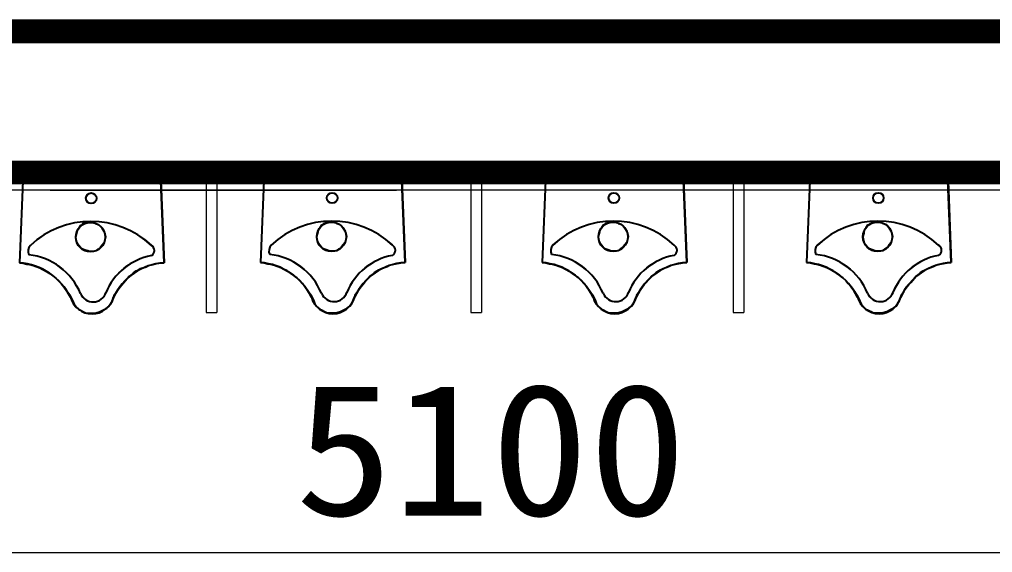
# Model space of a CAD drawing. Extents: x -307567 to 704339, y -10277 to 165507.
# Drawn here: x -27266 to -24505, y 34553 to 36064 of the extents above; entities that cross this region are included whole.
import ezdxf
from ezdxf.enums import TextEntityAlignment as Align

# ---------------------------------------------------------------- set-up
doc = ezdxf.new("R2010")
doc.units = 0
doc.header["$MEASUREMENT"] = 0
doc.layers.add('中文', color=4, linetype='CONTINUOUS')
doc.layers.add('我的', color=255, linetype='CONTINUOUS', lineweight=0)
doc.styles.get("Standard").update_dxf_attribs({"font": 'txt', "height": 3})

msp = doc.modelspace()

# ---------------------------------------------------------------- linework, layer by layer
at = {"layer": '中文', "color": 0}
for p, q in [((-27255.36374, 35629.13288), (-27265.3613, 35374.13334)), ((-27256.60886, 35630.68241), (-26865.09275, 35630.68241)), ((-27255.36374, 35629.13288), (-26865.3491, 35629.13288)), ((-26855.35154, 35374.13334), (-26865.3491, 35629.13288)), ((-26865.09275, 35630.68241), (-26855.35154, 35374.13334)), ((-26571.79441, 35629.95914), (-26581.79197, 35374.9596)), ((-26573.07615, 35631.51096), (-26181.56003, 35631.51096)), ((-26571.79441, 35629.95914), (-26181.81638, 35629.95914)), ((-26171.81882, 35374.9596), (-26181.81638, 35629.95914)), ((-26181.56003, 35631.51096), (-26171.81882, 35374.9596)), ((-25772.79538, 35629.95914), (-25782.79294, 35374.9596)), ((-25774.07712, 35631.51096), (-25382.52439, 35631.51096)), ((-25772.79538, 35629.95914), (-25382.78074, 35629.95914)), ((-25372.78318, 35374.9596), (-25382.78074, 35629.95914)), ((-25382.52439, 35631.51096), (-25372.78318, 35374.9596)), ((-25022.53904, 35629.95914), (-25032.5366, 35374.9596)), ((-25023.82078, 35631.51096), (-24632.26804, 35631.51096)), ((-25022.53904, 35629.95914), (-24632.56101, 35629.95914)), ((-24622.52683, 35374.9596), (-24632.56101, 35629.95914)), ((-24632.26804, 35631.51096), (-24622.52683, 35374.9596)), ((-27100.82273, 35466.56498), (-27096.24509, 35473.10413)), ((-27096.24509, 35473.10413), (-27091.7407, 35480.70301)), ((-27091.7407, 35480.70301), (-27087.19968, 35482.89341)), ((-27087.19968, 35482.89341), (-27084.48972, 35486.18473)), ((-27084.48972, 35486.18473), (-27079.03318, 35487.24445)), ((-27079.03318, 35487.24445), (-27074.52878, 35487.24445)), ((-27074.52878, 35487.24445), (-27072.69773, 35488.33393)), ((-27072.69773, 35488.33393), (-27069.07224, 35488.33393)), ((-27069.07224, 35488.33393), (-27067.24119, 35489.43485)), ((-27067.24119, 35489.43485), (-27062.70017, 35488.33393)), ((-27062.70017, 35488.33393), (-27054.53367, 35488.33393)), ((-27054.53367, 35488.33393), (-27049.07712, 35485.09525)), ((-27049.07712, 35485.09525), (-27041.82615, 35482.89341)), ((-27041.82615, 35482.89341), (-27036.3696, 35478.55381)), ((-27036.3696, 35478.55381), (-27031.79197, 35473.10413)), ((-27031.79197, 35473.10413), (-27026.37204, 35464.37229)), ((-26417.25339, 35467.39124), (-26412.71238, 35473.9304)), ((-26412.71238, 35473.9304), (-26408.17136, 35481.52927)), ((-26408.17136, 35481.52927), (-26403.66697, 35483.72196)), ((-26403.66697, 35483.72196), (-26400.95701, 35487.00871)), ((-26400.95701, 35487.00871), (-26395.50046, 35488.07072)), ((-26395.50046, 35488.07072), (-26390.95945, 35488.07072)), ((-26390.95945, 35488.07072), (-26389.12839, 35489.16019)), ((-26389.12839, 35489.16019), (-26385.5029, 35489.16019)), ((-26385.5029, 35489.16019), (-26383.67185, 35490.25883)), ((-26383.67185, 35490.25883), (-26379.13083, 35489.16019)), ((-26379.13083, 35489.16019), (-26371.00095, 35489.16019)), ((-26371.00095, 35489.16019), (-26365.54441, 35485.91923)), ((-26365.54441, 35485.91923), (-26358.25681, 35483.72196)), ((-26358.25681, 35483.72196), (-26352.80027, 35479.37778)), ((-26352.80027, 35479.37778), (-26348.25925, 35473.9304)), ((-26348.25925, 35473.9304), (-26342.83933, 35465.20084)), ((-25618.25437, 35467.39124), (-25613.71335, 35473.9304)), ((-25613.71335, 35473.9304), (-25609.17234, 35481.52927)), ((-25609.17234, 35481.52927), (-25604.63132, 35483.72196)), ((-25604.63132, 35483.72196), (-25601.92136, 35487.00871)), ((-25601.92136, 35487.00871), (-25596.46482, 35488.07072)), ((-25596.46482, 35488.07072), (-25591.96042, 35488.07072)), ((-25591.96042, 35488.07072), (-25590.12937, 35489.16019)), ((-25590.12937, 35489.16019), (-25586.50388, 35489.16019)), ((-25586.50388, 35489.16019), (-25584.67283, 35490.25883)), ((-25584.67283, 35490.25883), (-25580.13181, 35489.16019)), ((-25580.13181, 35489.16019), (-25571.96531, 35489.16019)), ((-25571.96531, 35489.16019), (-25566.54538, 35485.91923)), ((-25566.54538, 35485.91923), (-25559.25779, 35483.72196)), ((-25559.25779, 35483.72196), (-25553.80124, 35479.37778)), ((-25553.80124, 35479.37778), (-25549.26023, 35473.9304)), ((-25549.26023, 35473.9304), (-25543.80369, 35465.20084)), ((-24867.99802, 35467.39124), (-24863.45701, 35473.9304)), ((-24863.45701, 35473.9304), (-24858.91599, 35481.52927)), ((-24858.91599, 35481.52927), (-24854.37497, 35483.72196)), ((-24854.37497, 35483.72196), (-24851.70163, 35487.00871)), ((-24851.70163, 35487.00871), (-24846.24509, 35488.07072)), ((-24846.24509, 35488.07072), (-24841.70408, 35488.07072)), ((-24841.70408, 35488.07072), (-24839.87302, 35489.16019)), ((-24839.87302, 35489.16019), (-24836.24753, 35489.16019)), ((-24836.24753, 35489.16019), (-24834.41648, 35490.25883)), ((-24834.41648, 35490.25883), (-24829.87546, 35489.16019)), ((-24829.87546, 35489.16019), (-24821.70896, 35489.16019)), ((-24821.70896, 35489.16019), (-24816.28904, 35485.91923)), ((-24816.28904, 35485.91923), (-24809.00144, 35483.72196)), ((-24809.00144, 35483.72196), (-24803.5449, 35479.37778)), ((-24803.5449, 35479.37778), (-24799.00388, 35473.9304)), ((-24799.00388, 35473.9304), (-24793.54734, 35465.20084)), ((-27105.36374, 35448.04386), (-27102.65378, 35457.83543)), ((-27104.44822, 35440.40379), (-27105.36374, 35448.04386)), ((-27102.65378, 35457.83543), (-27100.82273, 35466.56498)), ((-27026.37204, 35464.37229), (-27023.66208, 35456.7345)), ((-27023.66208, 35456.7345), (-27021.83103, 35448.04386)), ((-27021.83103, 35448.04386), (-27023.66208, 35439.30286)), ((-26421.83103, 35448.86784), (-26419.08445, 35458.6594)), ((-26420.9155, 35441.23005), (-26421.83103, 35448.86784)), ((-26419.08445, 35458.6594), (-26417.25339, 35467.39124)), ((-26342.83933, 35465.20084), (-26340.09275, 35457.56077)), ((-26340.09275, 35457.56077), (-26338.26169, 35448.86784)), ((-26338.26169, 35448.86784), (-26340.09275, 35440.12913)), ((-25622.79538, 35448.86784), (-25620.08542, 35458.6594)), ((-25621.91648, 35441.23005), (-25622.79538, 35448.86784)), ((-25620.08542, 35458.6594), (-25618.25437, 35467.39124)), ((-25543.80369, 35465.20084), (-25541.09372, 35457.56077)), ((-25541.09372, 35457.56077), (-25539.26267, 35448.86784)), ((-25539.26267, 35448.86784), (-25541.09372, 35440.12913)), ((-24872.57566, 35448.86784), (-24869.82908, 35458.6594)), ((-24871.66013, 35441.23005), (-24872.57566, 35448.86784)), ((-24869.82908, 35458.6594), (-24867.99802, 35467.39124)), ((-24793.54734, 35465.20084), (-24790.83738, 35457.56077)), ((-24790.83738, 35457.56077), (-24789.00632, 35448.86784)), ((-24789.00632, 35448.86784), (-24790.83738, 35440.12913)), ((-27102.65378, 35431.71314), (-27104.44822, 35440.40379)), ((-27098.07615, 35424.07536), (-27102.65378, 35431.71314)), ((-27092.65622, 35417.53391), (-27098.07615, 35424.07536)), ((-27087.19968, 35413.18516), (-27092.65622, 35417.53391)), ((-27036.3696, 35416.43528), (-27043.62058, 35412.09339)), ((-27031.79197, 35422.97215), (-27036.3696, 35416.43528)), ((-27025.49314, 35430.61222), (-27031.79197, 35422.97215)), ((-27023.66208, 35439.30286), (-27025.49314, 35430.61222)), ((-26419.08445, 35432.53941), (-26420.9155, 35441.23005)), ((-26414.54343, 35424.89933), (-26419.08445, 35432.53941)), ((-26409.12351, 35418.35789), (-26414.54343, 35424.89933)), ((-26403.66697, 35414.00913), (-26409.12351, 35418.35789)), ((-26352.80027, 35417.25925), (-26360.08787, 35412.91965)), ((-26348.25925, 35423.79841), (-26352.80027, 35417.25925)), ((-26341.9238, 35431.44077), (-26348.25925, 35423.79841)), ((-26340.09275, 35440.12913), (-26341.9238, 35431.44077)), ((-25620.08542, 35432.53941), (-25621.91648, 35441.23005)), ((-25615.54441, 35424.89933), (-25620.08542, 35432.53941)), ((-25610.08787, 35418.35789), (-25615.54441, 35424.89933)), ((-25604.63132, 35414.00913), (-25610.08787, 35418.35789)), ((-25553.80124, 35417.25925), (-25561.08884, 35412.91965)), ((-25549.26023, 35423.79841), (-25553.80124, 35417.25925)), ((-25542.92478, 35431.44077), (-25549.26023, 35423.79841)), ((-25541.09372, 35440.12913), (-25542.92478, 35431.44077)), ((-24869.82908, 35432.53941), (-24871.66013, 35441.23005)), ((-24865.28806, 35424.89933), (-24869.82908, 35432.53941)), ((-24859.83152, 35418.35789), (-24865.28806, 35424.89933)), ((-24854.37497, 35414.00913), (-24859.83152, 35418.35789)), ((-24803.5449, 35417.25925), (-24810.83249, 35412.91965)), ((-24799.00388, 35423.79841), (-24803.5449, 35417.25925)), ((-24792.66843, 35431.44077), (-24799.00388, 35423.79841)), ((-24790.83738, 35440.12913), (-24792.66843, 35431.44077)), ((-27079.03318, 35409.89384), (-27087.19968, 35413.18516)), ((-27071.74558, 35407.74464), (-27079.03318, 35409.89384)), ((-27067.24119, 35406.64371), (-27071.74558, 35407.74464)), ((-27057.24363, 35406.64371), (-27067.24119, 35406.64371)), ((-27049.07712, 35407.74464), (-27057.24363, 35406.64371)), ((-27043.62058, 35412.09339), (-27049.07712, 35407.74464)), ((-26395.50046, 35410.72239), (-26403.66697, 35414.00913)), ((-26388.21287, 35408.5709), (-26395.50046, 35410.72239)), ((-26383.67185, 35407.47227), (-26388.21287, 35408.5709)), ((-26373.67429, 35407.47227), (-26383.67185, 35407.47227)), ((-26365.54441, 35408.5709), (-26373.67429, 35407.47227)), ((-26360.08787, 35412.91965), (-26365.54441, 35408.5709)), ((-25596.46482, 35410.72239), (-25604.63132, 35414.00913)), ((-25589.21384, 35408.5709), (-25596.46482, 35410.72239)), ((-25584.67283, 35407.47227), (-25589.21384, 35408.5709)), ((-25574.67527, 35407.47227), (-25584.67283, 35407.47227)), ((-25566.54538, 35408.5709), (-25574.67527, 35407.47227)), ((-25561.08884, 35412.91965), (-25566.54538, 35408.5709)), ((-24846.24509, 35410.72239), (-24854.37497, 35414.00913)), ((-24838.95749, 35408.5709), (-24846.24509, 35410.72239)), ((-24834.41648, 35407.47227), (-24838.95749, 35408.5709)), ((-24824.41892, 35407.47227), (-24834.41648, 35407.47227)), ((-24816.28904, 35408.5709), (-24824.41892, 35407.47227)), ((-24810.83249, 35412.91965), (-24816.28904, 35408.5709)), ((-27265.3613, 35374.13334), (-27255.18064, 35372.84245)), ((-27255.18064, 35372.84245), (-27255.18064, 35372.84245)), ((-27255.18064, 35372.84245), (-27244.26755, 35370.69324)), ((-27244.26755, 35370.69324), (-27236.06443, 35369.59232)), ((-27236.06443, 35369.59232), (-27226.10349, 35366.35365)), ((-27226.10349, 35366.35365), (-27207.93943, 35359.81449)), ((-26921.96531, 35357.61265), (-26906.51121, 35363.05317)), ((-26906.51121, 35363.05317), (-26899.26023, 35366.35365)), ((-26899.26023, 35366.35365), (-26887.46824, 35369.59232)), ((-26887.46824, 35369.59232), (-26877.47068, 35371.79417)), ((-26877.47068, 35371.79417), (-26862.0532, 35373.94337)), ((-26862.0532, 35373.94337), (-26855.35154, 35374.13334)), ((-26581.79197, 35374.9596), (-26571.6113, 35373.671)), ((-26571.6113, 35373.671), (-26571.6113, 35373.671)), ((-26571.6113, 35373.671), (-26560.73484, 35371.51951)), ((-26560.73484, 35371.51951), (-26552.53171, 35370.42088)), ((-26552.53171, 35370.42088), (-26542.53415, 35367.17991)), ((-26542.53415, 35367.17991), (-26524.40671, 35360.64075)), ((-26524.40671, 35360.64075), (-26515.32468, 35356.24851)), ((-26238.43259, 35358.4412), (-26222.97849, 35363.87943)), ((-26222.97849, 35363.87943), (-26215.76413, 35367.17991)), ((-26215.76413, 35367.17991), (-26203.93552, 35370.42088)), ((-26203.93552, 35370.42088), (-26193.93796, 35372.61814)), ((-26193.93796, 35372.61814), (-26178.48386, 35374.76963)), ((-26178.48386, 35374.76963), (-26171.81882, 35374.9596)), ((-25782.79294, 35374.9596), (-25772.61228, 35373.671)), ((-25772.61228, 35373.671), (-25772.61228, 35373.671)), ((-25772.61228, 35373.671), (-25761.69919, 35371.51951)), ((-25761.69919, 35371.51951), (-25753.49607, 35370.42088)), ((-25753.49607, 35370.42088), (-25743.53513, 35367.17991)), ((-25743.53513, 35367.17991), (-25725.37107, 35360.64075)), ((-25725.37107, 35360.64075), (-25716.32566, 35356.24851)), ((-25439.39695, 35358.4412), (-25423.97947, 35363.87943)), ((-25423.97947, 35363.87943), (-25416.72849, 35367.17991)), ((-25416.72849, 35367.17991), (-25404.9365, 35370.42088)), ((-25404.9365, 35370.42088), (-25394.90232, 35372.61814)), ((-25394.90232, 35372.61814), (-25379.48484, 35374.76963)), ((-25379.48484, 35374.76963), (-25372.78318, 35374.9596)), ((-25032.5366, 35374.9596), (-25022.35593, 35373.671)), ((-25022.35593, 35373.671), (-25022.35593, 35373.671)), ((-25022.35593, 35373.671), (-25011.47947, 35371.51951)), ((-25011.47947, 35371.51951), (-25003.27634, 35370.42088)), ((-25003.27634, 35370.42088), (-24993.27878, 35367.17991)), ((-24993.27878, 35367.17991), (-24975.15134, 35360.64075)), ((-24975.15134, 35360.64075), (-24966.06931, 35356.24851)), ((-24689.1406, 35358.4412), (-24673.72312, 35363.87943)), ((-24673.72312, 35363.87943), (-24666.47214, 35367.17991)), ((-24666.47214, 35367.17991), (-24654.68015, 35370.42088)), ((-24654.68015, 35370.42088), (-24644.68259, 35372.61814)), ((-24644.68259, 35372.61814), (-24629.22849, 35374.76963)), ((-24629.22849, 35374.76963), (-24622.52683, 35374.9596)), ((-27207.93943, 35359.81449), (-27198.8574, 35355.42454)), ((-27198.8574, 35355.42454), (-27188.89646, 35349.97257)), ((-27188.89646, 35349.97257), (-27179.81443, 35343.43342)), ((-27179.81443, 35343.43342), (-27162.56589, 35330.35282)), ((-26970.12204, 35317.31571), (-26954.66794, 35335.8437)), ((-26954.66794, 35335.8437), (-26947.38035, 35340.1833)), ((-26947.38035, 35340.1833), (-26941.9238, 35345.63297)), ((-26941.9238, 35345.63297), (-26934.70945, 35351.07578)), ((-26934.70945, 35351.07578), (-26929.2529, 35353.27305)), ((-26929.2529, 35353.27305), (-26921.96531, 35357.61265)), ((-26515.32468, 35356.24851), (-26505.36374, 35350.79884)), ((-26505.36374, 35350.79884), (-26496.24509, 35344.25968)), ((-26496.24509, 35344.25968), (-26478.99656, 35331.18137)), ((-26286.55271, 35318.13969), (-26271.13523, 35336.66996)), ((-26271.13523, 35336.66996), (-26263.84763, 35341.00956)), ((-26263.84763, 35341.00956), (-26258.39109, 35346.45924)), ((-26258.39109, 35346.45924), (-26251.14011, 35351.89976)), ((-26251.14011, 35351.89976), (-26245.68357, 35354.09931)), ((-26245.68357, 35354.09931), (-26238.43259, 35358.4412)), ((-25716.32566, 35356.24851), (-25706.3281, 35350.79884)), ((-25706.3281, 35350.79884), (-25697.24607, 35344.25968)), ((-25697.24607, 35344.25968), (-25679.99753, 35331.18137)), ((-25487.55369, 35318.13969), (-25472.09958, 35336.66996)), ((-25472.09958, 35336.66996), (-25464.81199, 35341.00956)), ((-25464.81199, 35341.00956), (-25459.35544, 35346.45924)), ((-25459.35544, 35346.45924), (-25452.14109, 35351.89976)), ((-25452.14109, 35351.89976), (-25446.68454, 35354.09931)), ((-25446.68454, 35354.09931), (-25439.39695, 35358.4412)), ((-24966.06931, 35356.24851), (-24956.10837, 35350.79884)), ((-24956.10837, 35350.79884), (-24946.98972, 35344.25968)), ((-24946.98972, 35344.25968), (-24929.74119, 35331.18137)), ((-24737.29734, 35318.13969), (-24721.84324, 35336.66996)), ((-24721.84324, 35336.66996), (-24714.59226, 35341.00956)), ((-24714.59226, 35341.00956), (-24709.13572, 35346.45924)), ((-24709.13572, 35346.45924), (-24701.88474, 35351.89976)), ((-24701.88474, 35351.89976), (-24696.4282, 35354.09931)), ((-24696.4282, 35354.09931), (-24689.1406, 35358.4412)), ((-27162.56589, 35330.35282), (-27154.39939, 35322.7631)), ((-27154.39939, 35322.7631), (-27147.11179, 35315.12302)), ((-27147.11179, 35315.12302), (-27139.86081, 35306.38432)), ((-27139.86081, 35306.38432), (-27128.98435, 35291.15452)), ((-26985.53953, 35298.79459), (-26980.99851, 35305.33375)), ((-26980.99851, 35305.33375), (-26975.54197, 35311.8729)), ((-26975.54197, 35311.8729), (-26970.12204, 35317.31571)), ((-26478.99656, 35331.18137), (-26470.86667, 35323.59165)), ((-26470.86667, 35323.59165), (-26463.57908, 35315.94929)), ((-26463.57908, 35315.94929), (-26456.3281, 35307.20829)), ((-26456.3281, 35307.20829), (-26445.45163, 35291.98078)), ((-26302.00681, 35299.61857), (-26297.46579, 35306.16001)), ((-26297.46579, 35306.16001), (-26292.00925, 35312.69917)), ((-26292.00925, 35312.69917), (-26286.55271, 35318.13969)), ((-25679.99753, 35331.18137), (-25671.83103, 35323.59165)), ((-25671.83103, 35323.59165), (-25664.54343, 35315.94929)), ((-25664.54343, 35315.94929), (-25657.29246, 35307.20829)), ((-25657.29246, 35307.20829), (-25646.41599, 35291.98078)), ((-25502.97117, 35299.61857), (-25498.46677, 35306.16001)), ((-25498.46677, 35306.16001), (-25493.01023, 35312.69917)), ((-25493.01023, 35312.69917), (-25487.55369, 35318.13969)), ((-24929.74119, 35331.18137), (-24921.57468, 35323.59165)), ((-24921.57468, 35323.59165), (-24914.32371, 35315.94929)), ((-24914.32371, 35315.94929), (-24907.07273, 35307.20829)), ((-24907.07273, 35307.20829), (-24896.15964, 35291.98078)), ((-24752.71482, 35299.61857), (-24748.21042, 35306.16001)), ((-24748.21042, 35306.16001), (-24742.75388, 35312.69917)), ((-24742.75388, 35312.69917), (-24737.29734, 35318.13969)), ((-27128.98435, 35291.15452), (-27122.61228, 35282.42496)), ((-27122.61228, 35282.42496), (-27118.98679, 35274.8238)), ((-26999.16257, 35273.72288), (-26995.53708, 35283.51444)), ((-26995.53708, 35283.51444), (-26990.08054, 35291.15452)), ((-26990.08054, 35291.15452), (-26985.53953, 35298.79459)), ((-26445.45163, 35291.98078), (-26439.04294, 35283.24894)), ((-26439.04294, 35283.24894), (-26435.41746, 35275.65006)), ((-26315.59324, 35274.54914), (-26311.96775, 35284.33842)), ((-26311.96775, 35284.33842), (-26306.51121, 35291.98078)), ((-26306.51121, 35291.98078), (-26302.00681, 35299.61857)), ((-25646.41599, 35291.98078), (-25640.04392, 35283.24894)), ((-25640.04392, 35283.24894), (-25636.41843, 35275.65006)), ((-25516.59421, 35274.54914), (-25512.96872, 35284.33842)), ((-25512.96872, 35284.33842), (-25507.51218, 35291.98078)), ((-25507.51218, 35291.98078), (-25502.97117, 35299.61857)), ((-24896.15964, 35291.98078), (-24889.78757, 35283.24894)), ((-24889.78757, 35283.24894), (-24886.16208, 35275.65006)), ((-24766.33787, 35274.54914), (-24762.71238, 35284.33842)), ((-24762.71238, 35284.33842), (-24757.25583, 35291.98078)), ((-24757.25583, 35291.98078), (-24752.71482, 35299.61857)), ((-27118.98679, 35274.8238), (-27114.44578, 35264.99332)), ((-27114.44578, 35264.99332), (-27110.78367, 35256.30268)), ((-27110.78367, 35256.30268), (-27103.53269, 35247.56626)), ((-27018.20554, 35245.41477), (-27011.83347, 35250.86216)), ((-27011.83347, 35250.86216), (-27007.29246, 35256.30268)), ((-27007.29246, 35256.30268), (-27002.78806, 35264.99332)), ((-27002.78806, 35264.99332), (-26999.16257, 35273.72288)), ((-26435.41746, 35275.65006), (-26430.91306, 35265.82188)), ((-26430.91306, 35265.82188), (-26427.25095, 35257.12894)), ((-26427.25095, 35257.12894), (-26419.99997, 35248.39024)), ((-26334.63621, 35246.23875), (-26328.30076, 35251.69071)), ((-26328.30076, 35251.69071), (-26323.75974, 35257.12894)), ((-26323.75974, 35257.12894), (-26319.21872, 35265.82188)), ((-26319.21872, 35265.82188), (-26315.59324, 35274.54914)), ((-25636.41843, 35275.65006), (-25631.87742, 35265.82188)), ((-25631.87742, 35265.82188), (-25628.21531, 35257.12894)), ((-25628.21531, 35257.12894), (-25620.96433, 35248.39024)), ((-25535.63718, 35246.23875), (-25529.26511, 35251.69071)), ((-25529.26511, 35251.69071), (-25524.76072, 35257.12894)), ((-25524.76072, 35257.12894), (-25520.2197, 35265.82188)), ((-25520.2197, 35265.82188), (-25516.59421, 35274.54914)), ((-24886.16208, 35275.65006), (-24881.62107, 35265.82188)), ((-24881.62107, 35265.82188), (-24877.99558, 35257.12894)), ((-24877.99558, 35257.12894), (-24870.7446, 35248.39024)), ((-24785.38083, 35246.23875), (-24779.04538, 35251.69071)), ((-24779.04538, 35251.69071), (-24774.50437, 35257.12894)), ((-24774.50437, 35257.12894), (-24769.96335, 35265.82188)), ((-24769.96335, 35265.82188), (-24766.33787, 35274.54914)), ((-27103.53269, 35247.56626), (-27097.19724, 35242.12345)), ((-27097.19724, 35242.12345), (-27090.82517, 35238.87333)), ((-27090.82517, 35238.87333), (-27083.57419, 35235.5843)), ((-27083.57419, 35235.5843), (-27078.11765, 35232.33418)), ((-27078.11765, 35232.33418), (-27069.95115, 35231.23325)), ((-27069.95115, 35231.23325), (-27060.86912, 35231.23325)), ((-27059.36765, 35230.13462), (-27061.34519, 35228.13419)), ((-27060.86912, 35231.23325), (-27048.1616, 35232.33418)), ((-27048.1616, 35232.33418), (-27038.20066, 35235.5843)), ((-27038.20066, 35235.5843), (-27025.49314, 35242.12345)), ((-27025.49314, 35242.12345), (-27018.20554, 35245.41477)), ((-26419.99997, 35248.39024), (-26413.6279, 35242.94971)), ((-26413.6279, 35242.94971), (-26407.25583, 35239.69959)), ((-26407.25583, 35239.69959), (-26400.04148, 35236.41056)), ((-26400.04148, 35236.41056), (-26394.58494, 35233.16044)), ((-26394.58494, 35233.16044), (-26386.41843, 35232.06181)), ((-26386.41843, 35232.06181), (-26377.29978, 35232.06181)), ((-26375.79831, 35230.9586), (-26377.81247, 35228.95817)), ((-26377.29978, 35232.06181), (-26364.62888, 35233.16044)), ((-26364.62888, 35233.16044), (-26354.63132, 35236.41056)), ((-26354.63132, 35236.41056), (-26341.9238, 35242.94971)), ((-26341.9238, 35242.94971), (-26334.63621, 35246.23875)), ((-25620.96433, 35248.39024), (-25614.62888, 35242.94971)), ((-25614.62888, 35242.94971), (-25608.25681, 35239.69959)), ((-25608.25681, 35239.69959), (-25601.00583, 35236.41056)), ((-25601.00583, 35236.41056), (-25595.54929, 35233.16044)), ((-25595.54929, 35233.16044), (-25587.41941, 35232.06181)), ((-25587.41941, 35232.06181), (-25578.30076, 35232.06181)), ((-25576.79929, 35230.9586), (-25578.77683, 35228.95817)), ((-25578.30076, 35232.06181), (-25565.59324, 35233.16044)), ((-25565.59324, 35233.16044), (-25555.6323, 35236.41056)), ((-25555.6323, 35236.41056), (-25542.92478, 35242.94971)), ((-25542.92478, 35242.94971), (-25535.63718, 35246.23875)), ((-24870.7446, 35248.39024), (-24864.37253, 35242.94971)), ((-24864.37253, 35242.94971), (-24858.00046, 35239.69959)), ((-24858.00046, 35239.69959), (-24850.74949, 35236.41056)), ((-24850.74949, 35236.41056), (-24845.29294, 35233.16044)), ((-24845.29294, 35233.16044), (-24837.16306, 35232.06181)), ((-24837.16306, 35232.06181), (-24828.04441, 35232.06181)), ((-24826.54294, 35230.9586), (-24828.5571, 35228.95817)), ((-24828.04441, 35232.06181), (-24815.37351, 35233.16044)), ((-24815.37351, 35233.16044), (-24805.37595, 35236.41056)), ((-24805.37595, 35236.41056), (-24792.66843, 35242.94971)), ((-24792.66843, 35242.94971), (-24785.38083, 35246.23875))]:
    msp.add_line(p, q, dxfattribs=at)
for centre, radius in [((-27061.96775, 35557.17472), 15), ((-26378.43503, 35557.9987), 15), ((-25579.39939, 35557.9987), 15), ((-24829.14304, 35557.9987), 15), ((-27064.12839, 35446.94294), 41.75), ((-26380.59568, 35447.7692), 41.75), ((-25581.56003, 35447.7692), 41.75), ((-24831.34031, 35447.7692), 41.75)]:
    msp.add_circle(centre, radius, dxfattribs=at)
for centre, radius, start, end in [((-27063.06638, 35241.49174), 250.10388, 46.64417015, 133.35092534), ((-26379.49704, 35242.31571), 250.10388, 46.65398155, 133.36073674), ((-25580.49802, 35242.31571), 250.10388, 46.63926445, 133.34602727), ((-24830.27829, 35242.31571), 250.10388, 46.63926445, 133.34602727), ((-27218.81589, 35407.1999), 22.6791, 134.5917701, 206.49443629), ((-26898.74753, 35408.91422), 16.22112, 297.16668526, 62.83332236), ((-26535.28318, 35408.02616), 22.6791, 134.5917701, 206.49443629), ((-26215.21482, 35409.74049), 16.22112, 297.16668526, 62.83332236), ((-25736.24753, 35408.02616), 22.6791, 134.5917701, 206.49443629), ((-25416.21579, 35409.74049), 16.22112, 297.16668526, 62.83332236), ((-24986.02781, 35408.02616), 22.6791, 134.5917701, 206.49443629), ((-24665.95945, 35409.74049), 16.22112, 297.16668526, 62.83332236), ((-27258.47654, 35218.81413), 179.31595, 22.29880395, 83.80715413), ((-26859.4531, 35223.45127), 173.97419, 100.56766027, 157.70431957), ((-26574.94382, 35219.64039), 179.31595, 22.29880395, 83.80715413), ((-26175.92038, 35224.27982), 173.97419, 100.56766027, 157.70431957), ((-25775.90818, 35219.64039), 179.31595, 22.29880395, 83.80715413), ((-25376.88474, 35224.27982), 173.97419, 100.56766027, 157.70431957), ((-25025.65183, 35219.64039), 179.31595, 22.29880395, 83.80715413), ((-24626.62839, 35224.27982), 173.97419, 100.56766027, 157.70431957), ((-27278.91111, 35198.69312), 175.96325, 26.18393971, 85.57949304), ((-26845.57371, 35206.07456), 168.34579, 93.33621475, 155.33252385), ((-26595.37839, 35199.51939), 175.96325, 26.18393971, 85.57949304), ((-26162.00437, 35206.89854), 168.34579, 93.33621475, 155.33252385), ((-25796.34275, 35199.51939), 175.96325, 26.18393971, 85.57949304), ((-25363.00535, 35206.89854), 168.34579, 93.33621475, 155.33252385), ((-25046.12302, 35199.51939), 175.96325, 26.18393971, 85.57949304), ((-24612.749, 35206.89854), 168.34579, 93.33621475, 155.33252385), ((-27056.73093, 35301.79752), 38.6026, 202.76349441, 341.35239597), ((-26373.30808, 35302.6215), 38.6026, 202.76749221, 341.35514256), ((-25574.27244, 35302.61692), 38.6026, 202.76749221, 341.35514256), ((-24824.01609, 35302.61692), 38.6026, 202.76749221, 341.35514256), ((-27059.77048, 35292.45457), 63.31943, 194.74437493, 345.25562484), ((-26376.23777, 35293.27854), 63.31943, 194.74437493, 345.25562484), ((-25577.20212, 35293.27854), 63.31943, 194.74437493, 345.25562484), ((-24826.9824, 35293.27854), 63.31943, 194.74437493, 345.25562484)]:
    msp.add_arc(centre, radius, start, end, dxfattribs=at)
at = {"layer": '我的', "color": 0}
for p, q in [((-27178.30616, 36030.48308), (-26196.46293, 36030.48308)), ((-27255.35656, 35629.66035), (-27265.35407, 35374.66208)), ((-27256.60167, 35631.20987), (-26865.08752, 35631.20987)), ((-27255.35656, 35629.66035), (-26865.34386, 35629.66035)), ((-27178.30616, 35630.48661), (-26196.46293, 35630.48661)), ((-26855.34635, 35374.66208), (-26865.34386, 35629.66035)), ((-26865.08752, 35631.20987), (-26855.34635, 35374.66208)), ((-26736.10867, 35630.48661), (-26736.10867, 35233.48847)), ((-26706.11614, 35630.48661), (-26706.11614, 35233.48847)), ((-26571.79064, 35630.48661), (-26581.78815, 35375.48834)), ((-26573.07237, 35632.03842), (-26181.55822, 35632.03842)), ((-26571.79064, 35630.48661), (-26181.81456, 35630.48661)), ((-26171.81706, 35375.48834), (-26181.81456, 35630.48661)), ((-26181.55822, 35632.03842), (-26171.81706, 35375.48834)), ((-25985.08703, 35630.48661), (-25985.08703, 35233.48847)), ((-25955.09451, 35630.48661), (-25955.09451, 35233.48847)), ((-25772.79561, 35630.48661), (-25782.79312, 35375.48834)), ((-25774.07735, 35632.03842), (-25382.52657, 35632.03842)), ((-25772.79561, 35630.48661), (-25382.78292, 35630.48661)), ((-25372.78541, 35375.48834), (-25382.78292, 35630.48661)), ((-25382.52657, 35632.03842), (-25372.78541, 35375.48834)), ((-25241.09661, 35630.48661), (-25241.09661, 35233.48847)), ((-25211.10409, 35630.48661), (-25211.10409, 35233.48847)), ((-25022.54302, 35630.48661), (-25032.54053, 35375.48834)), ((-25023.82475, 35632.03842), (-24632.27397, 35632.03842)), ((-25022.54302, 35630.48661), (-24632.56694, 35630.48661)), ((-24622.53281, 35375.48834), (-24632.56694, 35630.48661)), ((-24632.27397, 35632.03842), (-24622.53281, 35375.48834)), ((-5920.96616, 35580.48533), (-79811.30716, 35580.48533)), ((-20522.89511, 35580.48533), (-30962.78431, 35580.48533)), ((-27178.30616, 35580.48533), (-26196.46293, 35580.48533)), ((-27100.81632, 35467.09326), (-27096.2387, 35473.63238)), ((-27096.2387, 35473.63238), (-27091.73433, 35481.23122)), ((-27091.73433, 35481.23122), (-27087.19334, 35483.42161)), ((-27087.19334, 35483.42161), (-27084.48339, 35486.71291)), ((-27084.48339, 35486.71291), (-27079.02688, 35487.77263)), ((-27079.02688, 35487.77263), (-27074.5225, 35487.77263)), ((-27074.5225, 35487.77263), (-27072.69146, 35488.8621)), ((-27072.69146, 35488.8621), (-27069.06599, 35488.8621)), ((-27069.06599, 35488.8621), (-27067.23494, 35489.96302)), ((-27067.23494, 35489.96302), (-27062.69395, 35488.8621)), ((-27062.69395, 35488.8621), (-27054.52749, 35488.8621)), ((-27054.52749, 35488.8621), (-27049.07097, 35485.62344)), ((-27049.07097, 35485.62344), (-27041.82003, 35483.42161)), ((-27041.82003, 35483.42161), (-27036.36351, 35479.08203)), ((-27036.36351, 35479.08203), (-27031.7859, 35473.63238)), ((-27031.7859, 35473.63238), (-27026.36601, 35464.90058)), ((-26417.2504, 35467.91952), (-26412.70941, 35474.45864)), ((-26412.70941, 35474.45864), (-26408.16841, 35482.05748)), ((-26408.16841, 35482.05748), (-26403.66404, 35484.25016)), ((-26403.66404, 35484.25016), (-26400.95409, 35487.53688)), ((-26400.95409, 35487.53688), (-26395.49758, 35488.59889)), ((-26395.49758, 35488.59889), (-26390.95659, 35488.59889)), ((-26390.95659, 35488.59889), (-26389.12554, 35489.68836)), ((-26389.12554, 35489.68836), (-26385.50007, 35489.68836)), ((-26385.50007, 35489.68836), (-26383.66902, 35490.78699)), ((-26383.66902, 35490.78699), (-26379.12803, 35489.68836)), ((-26379.12803, 35489.68836), (-26370.99819, 35489.68836)), ((-26370.99819, 35489.68836), (-26365.54167, 35486.44741)), ((-26365.54167, 35486.44741), (-26358.25411, 35484.25016)), ((-26358.25411, 35484.25016), (-26352.7976, 35479.906)), ((-26352.7976, 35479.906), (-26348.2566, 35474.45864)), ((-26348.2566, 35474.45864), (-26342.83671, 35465.72913)), ((-25618.25537, 35467.91952), (-25613.71438, 35474.45864)), ((-25613.71438, 35474.45864), (-25609.17338, 35482.05748)), ((-25609.17338, 35482.05748), (-25604.63239, 35484.25016)), ((-25604.63239, 35484.25016), (-25601.92244, 35487.53688)), ((-25601.92244, 35487.53688), (-25596.46593, 35488.59889)), ((-25596.46593, 35488.59889), (-25591.96156, 35488.59889)), ((-25591.96156, 35488.59889), (-25590.13051, 35489.68836)), ((-25590.13051, 35489.68836), (-25586.50504, 35489.68836)), ((-25586.50504, 35489.68836), (-25584.674, 35490.78699)), ((-25584.674, 35490.78699), (-25580.133, 35489.68836)), ((-25580.133, 35489.68836), (-25571.96654, 35489.68836)), ((-25571.96654, 35489.68836), (-25566.54664, 35486.44741)), ((-25566.54664, 35486.44741), (-25559.25908, 35484.25016)), ((-25559.25908, 35484.25016), (-25553.80257, 35479.906)), ((-25553.80257, 35479.906), (-25549.26157, 35474.45864)), ((-25549.26157, 35474.45864), (-25543.80506, 35465.72913)), ((-24868.00277, 35467.91952), (-24863.46178, 35474.45864)), ((-24863.46178, 35474.45864), (-24858.92079, 35482.05748)), ((-24858.92079, 35482.05748), (-24854.3798, 35484.25016)), ((-24854.3798, 35484.25016), (-24851.70647, 35487.53688)), ((-24851.70647, 35487.53688), (-24846.24995, 35488.59889)), ((-24846.24995, 35488.59889), (-24841.70896, 35488.59889)), ((-24841.70896, 35488.59889), (-24839.87791, 35489.68836)), ((-24839.87791, 35489.68836), (-24836.25244, 35489.68836)), ((-24836.25244, 35489.68836), (-24834.4214, 35490.78699)), ((-24834.4214, 35490.78699), (-24829.88041, 35489.68836)), ((-24829.88041, 35489.68836), (-24821.71394, 35489.68836)), ((-24821.71394, 35489.68836), (-24816.29405, 35486.44741)), ((-24816.29405, 35486.44741), (-24809.00649, 35484.25016)), ((-24809.00649, 35484.25016), (-24803.54997, 35479.906)), ((-24803.54997, 35479.906), (-24799.00898, 35474.45864)), ((-24799.00898, 35474.45864), (-24793.55246, 35465.72913)), ((-27105.35731, 35448.57224), (-27102.64736, 35458.36375)), ((-27104.44179, 35440.9322), (-27105.35731, 35448.57224)), ((-27102.64736, 35458.36375), (-27100.81632, 35467.09326)), ((-27026.36601, 35464.90058), (-27023.65606, 35457.26283)), ((-27023.65606, 35457.26283), (-27021.82501, 35448.57224)), ((-27021.82501, 35448.57224), (-27023.65606, 35439.83128)), ((-26421.82801, 35449.39621), (-26419.08144, 35459.18772)), ((-26420.91249, 35441.75846), (-26421.82801, 35449.39621)), ((-26419.08144, 35459.18772), (-26417.2504, 35467.91952)), ((-26342.83671, 35465.72913), (-26340.09014, 35458.08909)), ((-26340.09014, 35458.08909), (-26338.25909, 35449.39621)), ((-26338.25909, 35449.39621), (-26340.09014, 35440.65754)), ((-25622.79636, 35449.39621), (-25620.08642, 35459.18772)), ((-25621.91746, 35441.75846), (-25622.79636, 35449.39621)), ((-25620.08642, 35459.18772), (-25618.25537, 35467.91952)), ((-25543.80506, 35465.72913), (-25541.09511, 35458.08909)), ((-25541.09511, 35458.08909), (-25539.26407, 35449.39621)), ((-25539.26407, 35449.39621), (-25541.09511, 35440.65754)), ((-24872.58039, 35449.39621), (-24869.83382, 35459.18772)), ((-24871.66487, 35441.75846), (-24872.58039, 35449.39621)), ((-24869.83382, 35459.18772), (-24868.00277, 35467.91952)), ((-24793.55246, 35465.72913), (-24790.84252, 35458.08909)), ((-24790.84252, 35458.08909), (-24789.01147, 35449.39621)), ((-24789.01147, 35449.39621), (-24790.84252, 35440.65754)), ((-27102.64736, 35432.2416), (-27104.44179, 35440.9322)), ((-27098.06975, 35424.60385), (-27102.64736, 35432.2416)), ((-27092.64985, 35418.06244), (-27098.06975, 35424.60385)), ((-27087.19334, 35413.71371), (-27092.64985, 35418.06244)), ((-27036.36351, 35416.96381), (-27043.61445, 35412.62194)), ((-27031.7859, 35423.50064), (-27036.36351, 35416.96381)), ((-27025.4871, 35431.14068), (-27031.7859, 35423.50064)), ((-27023.65606, 35439.83128), (-27025.4871, 35431.14068)), ((-26419.08144, 35433.06786), (-26420.91249, 35441.75846)), ((-26414.54045, 35425.42782), (-26419.08144, 35433.06786)), ((-26409.12056, 35418.88641), (-26414.54045, 35425.42782)), ((-26403.66404, 35414.53768), (-26409.12056, 35418.88641)), ((-26352.7976, 35417.78778), (-26360.08516, 35413.4482)), ((-26348.2566, 35424.3269), (-26352.7976, 35417.78778)), ((-26341.92119, 35431.96923), (-26348.2566, 35424.3269)), ((-26340.09014, 35440.65754), (-26341.92119, 35431.96923)), ((-25620.08642, 35433.06786), (-25621.91746, 35441.75846)), ((-25615.54542, 35425.42782), (-25620.08642, 35433.06786)), ((-25610.08891, 35418.88641), (-25615.54542, 35425.42782)), ((-25604.63239, 35414.53768), (-25610.08891, 35418.88641)), ((-25553.80257, 35417.78778), (-25561.09013, 35413.4482)), ((-25549.26157, 35424.3269), (-25553.80257, 35417.78778)), ((-25542.92616, 35431.96923), (-25549.26157, 35424.3269)), ((-25541.09511, 35440.65754), (-25542.92616, 35431.96923)), ((-24869.83382, 35433.06786), (-24871.66487, 35441.75846)), ((-24865.29283, 35425.42782), (-24869.83382, 35433.06786)), ((-24859.83631, 35418.88641), (-24865.29283, 35425.42782)), ((-24854.3798, 35414.53768), (-24859.83631, 35418.88641)), ((-24803.54997, 35417.78778), (-24810.83753, 35413.4482)), ((-24799.00898, 35424.3269), (-24803.54997, 35417.78778)), ((-24792.67356, 35431.96923), (-24799.00898, 35424.3269)), ((-24790.84252, 35440.65754), (-24792.67356, 35431.96923)), ((-27079.02688, 35410.4224), (-27087.19334, 35413.71371)), ((-27071.73931, 35408.27321), (-27079.02688, 35410.4224)), ((-27067.23494, 35407.1723), (-27071.73931, 35408.27321)), ((-27057.23743, 35407.1723), (-27067.23494, 35407.1723)), ((-27049.07097, 35408.27321), (-27057.23743, 35407.1723)), ((-27043.61445, 35412.62194), (-27049.07097, 35408.27321)), ((-26395.49758, 35411.25095), (-26403.66404, 35414.53768)), ((-26388.21002, 35409.09947), (-26395.49758, 35411.25095)), ((-26383.66902, 35408.00084), (-26388.21002, 35409.09947)), ((-26373.67152, 35408.00084), (-26383.66902, 35408.00084)), ((-26365.54167, 35409.09947), (-26373.67152, 35408.00084)), ((-26360.08516, 35413.4482), (-26365.54167, 35409.09947)), ((-25596.46593, 35411.25095), (-25604.63239, 35414.53768)), ((-25589.21499, 35409.09947), (-25596.46593, 35411.25095)), ((-25584.674, 35408.00084), (-25589.21499, 35409.09947)), ((-25574.67649, 35408.00084), (-25584.674, 35408.00084)), ((-25566.54664, 35409.09947), (-25574.67649, 35408.00084)), ((-25561.09013, 35413.4482), (-25566.54664, 35409.09947)), ((-24846.24995, 35411.25095), (-24854.3798, 35414.53768)), ((-24838.96239, 35409.09947), (-24846.24995, 35411.25095)), ((-24834.4214, 35408.00084), (-24838.96239, 35409.09947)), ((-24824.42389, 35408.00084), (-24834.4214, 35408.00084)), ((-24816.29405, 35409.09947), (-24824.42389, 35408.00084)), ((-24810.83753, 35413.4482), (-24816.29405, 35409.09947)), ((-27265.35407, 35374.66208), (-27255.17346, 35373.3712)), ((-27255.17346, 35373.3712), (-27255.17346, 35373.3712)), ((-27255.17346, 35373.3712), (-27244.26042, 35371.22201)), ((-27244.26042, 35371.22201), (-27236.05734, 35370.12109)), ((-27236.05734, 35370.12109), (-27226.09645, 35366.88243)), ((-27226.09645, 35366.88243), (-27207.93248, 35360.34331)), ((-26921.95979, 35358.14147), (-26906.50577, 35363.58197)), ((-26906.50577, 35363.58197), (-26899.25482, 35366.88243)), ((-26899.25482, 35366.88243), (-26887.46289, 35370.12109)), ((-26887.46289, 35370.12109), (-26877.46538, 35372.32292)), ((-26877.46538, 35372.32292), (-26862.04798, 35374.47211)), ((-26862.04798, 35374.47211), (-26855.34635, 35374.66208)), ((-26581.78815, 35375.48834), (-26571.60754, 35374.19974)), ((-26571.60754, 35374.19974), (-26571.60754, 35374.19974)), ((-26571.60754, 35374.19974), (-26560.73113, 35372.04826)), ((-26560.73113, 35372.04826), (-26552.52804, 35370.94964)), ((-26552.52804, 35370.94964), (-26542.53053, 35367.70869)), ((-26542.53053, 35367.70869), (-26524.40318, 35361.16957)), ((-26524.40318, 35361.16957), (-26515.3212, 35356.77734)), ((-26238.43049, 35358.97002), (-26222.97647, 35364.40823)), ((-26222.97647, 35364.40823), (-26215.76215, 35367.70869)), ((-26215.76215, 35367.70869), (-26203.93359, 35370.94964)), ((-26203.93359, 35370.94964), (-26193.93609, 35373.14689)), ((-26193.93609, 35373.14689), (-26178.48206, 35375.29837)), ((-26178.48206, 35375.29837), (-26171.81706, 35375.48834)), ((-25782.79312, 35375.48834), (-25772.61251, 35374.19974)), ((-25772.61251, 35374.19974), (-25772.61251, 35374.19974)), ((-25772.61251, 35374.19974), (-25761.69948, 35372.04826)), ((-25761.69948, 35372.04826), (-25753.49639, 35370.94964)), ((-25753.49639, 35370.94964), (-25743.53551, 35367.70869)), ((-25743.53551, 35367.70869), (-25725.37153, 35361.16957)), ((-25725.37153, 35361.16957), (-25716.32617, 35356.77734)), ((-25439.39884, 35358.97002), (-25423.98144, 35364.40823)), ((-25423.98144, 35364.40823), (-25416.7305, 35367.70869)), ((-25416.7305, 35367.70869), (-25404.93857, 35370.94964)), ((-25404.93857, 35370.94964), (-25394.90444, 35373.14689)), ((-25394.90444, 35373.14689), (-25379.48703, 35375.29837)), ((-25379.48703, 35375.29837), (-25372.78541, 35375.48834)), ((-25032.54053, 35375.48834), (-25022.35991, 35374.19974)), ((-25022.35991, 35374.19974), (-25022.35991, 35374.19974)), ((-25022.35991, 35374.19974), (-25011.4835, 35372.04826)), ((-25011.4835, 35372.04826), (-25003.28042, 35370.94964)), ((-25003.28042, 35370.94964), (-24993.28291, 35367.70869)), ((-24993.28291, 35367.70869), (-24975.15556, 35361.16957)), ((-24975.15556, 35361.16957), (-24966.07357, 35356.77734)), ((-24689.14625, 35358.97002), (-24673.72884, 35364.40823)), ((-24673.72884, 35364.40823), (-24666.4779, 35367.70869)), ((-24666.4779, 35367.70869), (-24654.68597, 35370.94964)), ((-24654.68597, 35370.94964), (-24644.68846, 35373.14689)), ((-24644.68846, 35373.14689), (-24629.23444, 35375.29837)), ((-24629.23444, 35375.29837), (-24622.53281, 35375.48834)), ((-27207.93248, 35360.34331), (-27198.85049, 35355.95337)), ((-27198.85049, 35355.95337), (-27188.88961, 35350.50144)), ((-27188.88961, 35350.50144), (-27179.80762, 35343.96231)), ((-27179.80762, 35343.96231), (-27162.55917, 35330.88178)), ((-26970.11629, 35317.84474), (-26954.66226, 35336.37263)), ((-26954.66226, 35336.37263), (-26947.3747, 35340.71221)), ((-26947.3747, 35340.71221), (-26941.91819, 35346.16186)), ((-26941.91819, 35346.16186), (-26934.70387, 35351.60464)), ((-26934.70387, 35351.60464), (-26929.24735, 35353.8019)), ((-26929.24735, 35353.8019), (-26921.95979, 35358.14147)), ((-26515.3212, 35356.77734), (-26505.36031, 35351.3277)), ((-26505.36031, 35351.3277), (-26496.2417, 35344.78857)), ((-26496.2417, 35344.78857), (-26478.99325, 35331.71033)), ((-26286.55037, 35318.66871), (-26271.13297, 35337.19889)), ((-26271.13297, 35337.19889), (-26263.8454, 35341.53847)), ((-26263.8454, 35341.53847), (-26258.38889, 35346.98812)), ((-26258.38889, 35346.98812), (-26251.13795, 35352.42861)), ((-26251.13795, 35352.42861), (-26245.68143, 35354.62816)), ((-26245.68143, 35354.62816), (-26238.43049, 35358.97002)), ((-25716.32617, 35356.77734), (-25706.32866, 35351.3277)), ((-25706.32866, 35351.3277), (-25697.24667, 35344.78857)), ((-25697.24667, 35344.78857), (-25679.99823, 35331.71033)), ((-25487.55534, 35318.66871), (-25472.10132, 35337.19889)), ((-25472.10132, 35337.19889), (-25464.81375, 35341.53847)), ((-25464.81375, 35341.53847), (-25459.35724, 35346.98812)), ((-25459.35724, 35346.98812), (-25452.14292, 35352.42861)), ((-25452.14292, 35352.42861), (-25446.6864, 35354.62816)), ((-25446.6864, 35354.62816), (-25439.39884, 35358.97002)), ((-24966.07357, 35356.77734), (-24956.11269, 35351.3277)), ((-24956.11269, 35351.3277), (-24946.99408, 35344.78857)), ((-24946.99408, 35344.78857), (-24929.74563, 35331.71033)), ((-24737.30274, 35318.66871), (-24721.84872, 35337.19889)), ((-24721.84872, 35337.19889), (-24714.59778, 35341.53847)), ((-24714.59778, 35341.53847), (-24709.14126, 35346.98812)), ((-24709.14126, 35346.98812), (-24701.89032, 35352.42861)), ((-24701.89032, 35352.42861), (-24696.43381, 35354.62816)), ((-24696.43381, 35354.62816), (-24689.14625, 35358.97002)), ((-27162.55917, 35330.88178), (-27154.39271, 35323.2921)), ((-27154.39271, 35323.2921), (-27147.10515, 35315.65206)), ((-27147.10515, 35315.65206), (-27139.85421, 35306.9134)), ((-27139.85421, 35306.9134), (-27128.9778, 35291.68368)), ((-26985.53369, 35299.32371), (-26980.9927, 35305.86284)), ((-26980.9927, 35305.86284), (-26975.53618, 35312.40196)), ((-26975.53618, 35312.40196), (-26970.11629, 35317.84474)), ((-26478.99325, 35331.71033), (-26470.86341, 35324.12065)), ((-26470.86341, 35324.12065), (-26463.57585, 35316.47832)), ((-26463.57585, 35316.47832), (-26456.32491, 35307.73737)), ((-26456.32491, 35307.73737), (-26445.4485, 35292.50994)), ((-26302.00439, 35300.14768), (-26297.4634, 35306.68909)), ((-26297.4634, 35306.68909), (-26292.00688, 35313.22822)), ((-26292.00688, 35313.22822), (-26286.55037, 35318.66871)), ((-25679.99823, 35331.71033), (-25671.83176, 35324.12065)), ((-25671.83176, 35324.12065), (-25664.5442, 35316.47832)), ((-25664.5442, 35316.47832), (-25657.29326, 35307.73737)), ((-25657.29326, 35307.73737), (-25646.41685, 35292.50994)), ((-25502.97274, 35300.14768), (-25498.46837, 35306.68909)), ((-25498.46837, 35306.68909), (-25493.01186, 35313.22822)), ((-25493.01186, 35313.22822), (-25487.55534, 35318.66871)), ((-24929.74563, 35331.71033), (-24921.57917, 35324.12065)), ((-24921.57917, 35324.12065), (-24914.32823, 35316.47832)), ((-24914.32823, 35316.47832), (-24907.07729, 35307.73737)), ((-24907.07729, 35307.73737), (-24896.16425, 35292.50994)), ((-24752.72015, 35300.14768), (-24748.21578, 35306.68909)), ((-24748.21578, 35306.68909), (-24742.75926, 35313.22822)), ((-24742.75926, 35313.22822), (-24737.30274, 35318.66871)), ((-27128.9778, 35291.68368), (-27122.60576, 35282.95417)), ((-27122.60576, 35282.95417), (-27118.98029, 35275.35304)), ((-26999.15667, 35274.25212), (-26995.5312, 35284.04364)), ((-26995.5312, 35284.04364), (-26990.07468, 35291.68368)), ((-26990.07468, 35291.68368), (-26985.53369, 35299.32371)), ((-26445.4485, 35292.50994), (-26439.03984, 35283.77814)), ((-26439.03984, 35283.77814), (-26435.41437, 35276.1793)), ((-26315.59075, 35275.07838), (-26311.96528, 35284.86761)), ((-26311.96528, 35284.86761), (-26306.50877, 35292.50994)), ((-26306.50877, 35292.50994), (-26302.00439, 35300.14768)), ((-25646.41685, 35292.50994), (-25640.04481, 35283.77814)), ((-25640.04481, 35283.77814), (-25636.41934, 35276.1793)), ((-25516.59572, 35275.07838), (-25512.97025, 35284.86761)), ((-25512.97025, 35284.86761), (-25507.51374, 35292.50994)), ((-25507.51374, 35292.50994), (-25502.97274, 35300.14768)), ((-24896.16425, 35292.50994), (-24889.79222, 35283.77814)), ((-24889.79222, 35283.77814), (-24886.16675, 35276.1793)), ((-24766.34313, 35275.07838), (-24762.71766, 35284.86761)), ((-24762.71766, 35284.86761), (-24757.26114, 35292.50994)), ((-24757.26114, 35292.50994), (-24752.72015, 35300.14768)), ((-27118.98029, 35275.35304), (-27114.4393, 35265.52261)), ((-27114.4393, 35265.52261), (-27110.7772, 35256.83201)), ((-27110.7772, 35256.83201), (-27103.52626, 35248.09564)), ((-27018.19954, 35245.94416), (-27011.8275, 35251.39152)), ((-27011.8275, 35251.39152), (-27007.28651, 35256.83201)), ((-27007.28651, 35256.83201), (-27002.78214, 35265.52261)), ((-27002.78214, 35265.52261), (-26999.15667, 35274.25212)), ((-26435.41437, 35276.1793), (-26430.91, 35266.35116)), ((-26430.91, 35266.35116), (-26427.24791, 35257.65827)), ((-26427.24791, 35257.65827), (-26419.99697, 35248.91961)), ((-26334.63362, 35246.76813), (-26328.29821, 35252.22007)), ((-26328.29821, 35252.22007), (-26323.75721, 35257.65827)), ((-26323.75721, 35257.65827), (-26319.21622, 35266.35116)), ((-26319.21622, 35266.35116), (-26315.59075, 35275.07838)), ((-25636.41934, 35276.1793), (-25631.87835, 35266.35116)), ((-25631.87835, 35266.35116), (-25628.21626, 35257.65827)), ((-25628.21626, 35257.65827), (-25620.96532, 35248.91961)), ((-25535.6386, 35246.76813), (-25529.26656, 35252.22007)), ((-25529.26656, 35252.22007), (-25524.76219, 35257.65827)), ((-25524.76219, 35257.65827), (-25520.22119, 35266.35116)), ((-25520.22119, 35266.35116), (-25516.59572, 35275.07838)), ((-24886.16675, 35276.1793), (-24881.62575, 35266.35116)), ((-24881.62575, 35266.35116), (-24878.00028, 35257.65827)), ((-24878.00028, 35257.65827), (-24870.74934, 35248.91961)), ((-24785.386, 35246.76813), (-24779.05058, 35252.22007)), ((-24779.05058, 35252.22007), (-24774.50959, 35257.65827)), ((-24774.50959, 35257.65827), (-24769.9686, 35266.35116)), ((-24769.9686, 35266.35116), (-24766.34313, 35275.07838)), ((-27103.52626, 35248.09564), (-27097.19085, 35242.65285)), ((-27097.19085, 35242.65285), (-27090.81881, 35239.40275)), ((-27090.81881, 35239.40275), (-27083.56787, 35236.11373)), ((-27083.56787, 35236.11373), (-27078.11135, 35232.86363)), ((-27078.11135, 35232.86363), (-27069.94489, 35231.76271)), ((-27069.94489, 35231.76271), (-27060.8629, 35231.76271)), ((-27059.36145, 35230.66408), (-27061.33898, 35228.66367)), ((-27060.8629, 35231.76271), (-27048.15545, 35232.86363)), ((-27048.15545, 35232.86363), (-27038.19456, 35236.11373)), ((-27038.19456, 35236.11373), (-27025.4871, 35242.65285)), ((-27025.4871, 35242.65285), (-27018.19954, 35245.94416)), ((-26736.10867, 35233.48847), (-26706.11614, 35233.48847)), ((-26419.99697, 35248.91961), (-26413.62493, 35243.47911)), ((-26413.62493, 35243.47911), (-26407.25289, 35240.22901)), ((-26407.25289, 35240.22901), (-26400.03857, 35236.93999)), ((-26400.03857, 35236.93999), (-26394.58206, 35233.68989)), ((-26394.58206, 35233.68989), (-26386.41559, 35232.59126)), ((-26386.41559, 35232.59126), (-26377.29699, 35232.59126)), ((-26375.79553, 35231.48805), (-26377.80968, 35229.48764)), ((-26377.29699, 35232.59126), (-26364.62615, 35233.68989)), ((-26364.62615, 35233.68989), (-26354.62864, 35236.93999)), ((-26354.62864, 35236.93999), (-26341.92119, 35243.47911)), ((-26341.92119, 35243.47911), (-26334.63362, 35246.76813)), ((-25985.08703, 35233.48847), (-25955.09451, 35233.48847)), ((-25620.96532, 35248.91961), (-25614.6299, 35243.47911)), ((-25614.6299, 35243.47911), (-25608.25786, 35240.22901)), ((-25608.25786, 35240.22901), (-25601.00692, 35236.93999)), ((-25601.00692, 35236.93999), (-25595.55041, 35233.68989)), ((-25595.55041, 35233.68989), (-25587.42056, 35232.59126)), ((-25587.42056, 35232.59126), (-25578.30196, 35232.59126)), ((-25576.8005, 35231.48805), (-25578.77803, 35229.48764)), ((-25578.30196, 35232.59126), (-25565.5945, 35233.68989)), ((-25565.5945, 35233.68989), (-25555.63361, 35236.93999)), ((-25555.63361, 35236.93999), (-25542.92616, 35243.47911)), ((-25542.92616, 35243.47911), (-25535.6386, 35246.76813)), ((-25241.09661, 35233.48847), (-25211.10409, 35233.48847)), ((-24870.74934, 35248.91961), (-24864.3773, 35243.47911)), ((-24864.3773, 35243.47911), (-24858.00527, 35240.22901)), ((-24858.00527, 35240.22901), (-24850.75433, 35236.93999)), ((-24850.75433, 35236.93999), (-24845.29781, 35233.68989)), ((-24845.29781, 35233.68989), (-24837.16797, 35232.59126)), ((-24837.16797, 35232.59126), (-24828.04936, 35232.59126)), ((-24826.5479, 35231.48805), (-24828.56205, 35229.48764)), ((-24828.04936, 35232.59126), (-24815.37853, 35233.68989)), ((-24815.37853, 35233.68989), (-24805.38102, 35236.93999)), ((-24805.38102, 35236.93999), (-24792.67356, 35243.47911)), ((-24792.67356, 35243.47911), (-24785.386, 35246.76813)), ((-28328.31262, 34552.62792), (-23528.33662, 34552.62792))]:
    msp.add_line(p, q, dxfattribs=at)
at = {"layer": '我的', "color": 0, "const_width": 67.49966}
for points in [[(-28328.31262, 36030.48308), (-23478.31246, 36030.48308)], [(-28328.31262, 35630.48661), (-23928.31021, 35630.48661)]]:
    msp.add_lwpolyline(points, dxfattribs=at)
at = {"layer": '我的', "color": 0}
for centre, radius in [((-27061.96153, 35557.70255), 14.99993), ((-26378.43223, 35558.52652), 14.99993), ((-25579.40058, 35558.52652), 14.99993), ((-24829.14799, 35558.52652), 14.99993), ((-27064.12216, 35447.47132), 41.74979), ((-26380.59287, 35448.29758), 41.74979), ((-25581.56122, 35448.29758), 41.74979), ((-24831.34524, 35448.29758), 41.74979)]:
    msp.add_circle(centre, radius, dxfattribs=at)
for centre, radius, start, end in [((-27063.06016, 35242.02114), 250.10263, 46.64417015, 133.35092534), ((-26379.49424, 35242.84511), 250.10263, 46.65398155, 133.36073674), ((-25580.49921, 35242.84511), 250.10263, 46.63926445, 133.34602727), ((-24830.28324, 35242.84511), 250.10263, 46.63926445, 133.34602727), ((-27218.80889, 35407.72848), 22.67899, 134.5917701, 206.49443629), ((-26898.74213, 35409.44279), 16.22104, 297.16668526, 62.83332237), ((-26535.27959, 35408.55473), 22.67899, 134.5917701, 206.49443629), ((-26215.21283, 35410.26905), 16.22104, 297.16668526, 62.83332237), ((-25736.24794, 35408.55473), 22.67899, 134.5917701, 206.49443629), ((-25416.21781, 35410.26905), 16.22104, 297.16668526, 62.83332237), ((-24986.03197, 35408.55473), 22.67899, 134.5917701, 206.49443629), ((-24665.96521, 35410.26905), 16.22104, 297.16668526, 62.83332237), ((-27258.46934, 35219.34364), 179.31506, 22.29880395, 83.80715413), ((-26859.4479, 35223.98077), 173.97332, 100.56766027, 157.70431957), ((-26574.94004, 35220.1699), 179.31506, 22.29880395, 83.80715413), ((-26175.9186, 35224.80932), 173.97332, 100.56766027, 157.70431957), ((-25775.90839, 35220.1699), 179.31506, 22.29880395, 83.80715413), ((-25376.88695, 35224.80932), 173.97332, 100.56766027, 157.70431957), ((-25025.65579, 35220.1699), 179.31506, 22.29880395, 83.80715413), ((-24626.63435, 35224.80932), 173.97332, 100.56766027, 157.70431957), ((-27278.90381, 35199.22274), 175.96237, 26.18393971, 85.57949304), ((-26845.56857, 35206.60415), 168.34495, 93.33621476, 155.33252385), ((-26595.37451, 35200.049), 175.96237, 26.18393971, 85.57949304), ((-26162.00265, 35207.42812), 168.34495, 93.33621476, 155.33252385), ((-25796.34286, 35200.049), 175.96237, 26.18393971, 85.57949304), ((-25363.00762, 35207.42812), 168.34495, 93.33621476, 155.33252385), ((-25046.12688, 35200.049), 175.96237, 26.18393971, 85.57949304), ((-24612.75503, 35207.42812), 168.34495, 93.33621476, 155.33252385), ((-27056.72474, 35302.32663), 38.60241, 202.76349441, 341.35239597), ((-26373.30531, 35303.1506), 38.60241, 202.76749221, 341.35514256), ((-25574.27366, 35303.14602), 38.60241, 202.76749221, 341.35514256), ((-24824.02106, 35303.14602), 38.60241, 202.76749221, 341.35514256), ((-27059.76428, 35292.98372), 63.31911, 194.74437493, 345.25562484), ((-26376.23498, 35293.80769), 63.31911, 194.74437493, 345.25562484), ((-25577.20333, 35293.80769), 63.31911, 194.74437493, 345.25562484), ((-24826.98735, 35293.80769), 63.31911, 194.74437493, 345.25562484)]:
    msp.add_arc(centre, radius, start, end, dxfattribs=at)

# ---------------------------------------------------------------- texts
at = {"layer": '我的', "color": 0, "width": 0.986686}
msp.add_text('5100', height=374.998125, dxfattribs=at).set_placement((-26483.31452, 34657.62923), (-25373.2981, 34657.62923), align=Align.FIT)

doc.saveas('drawing.dxf')
